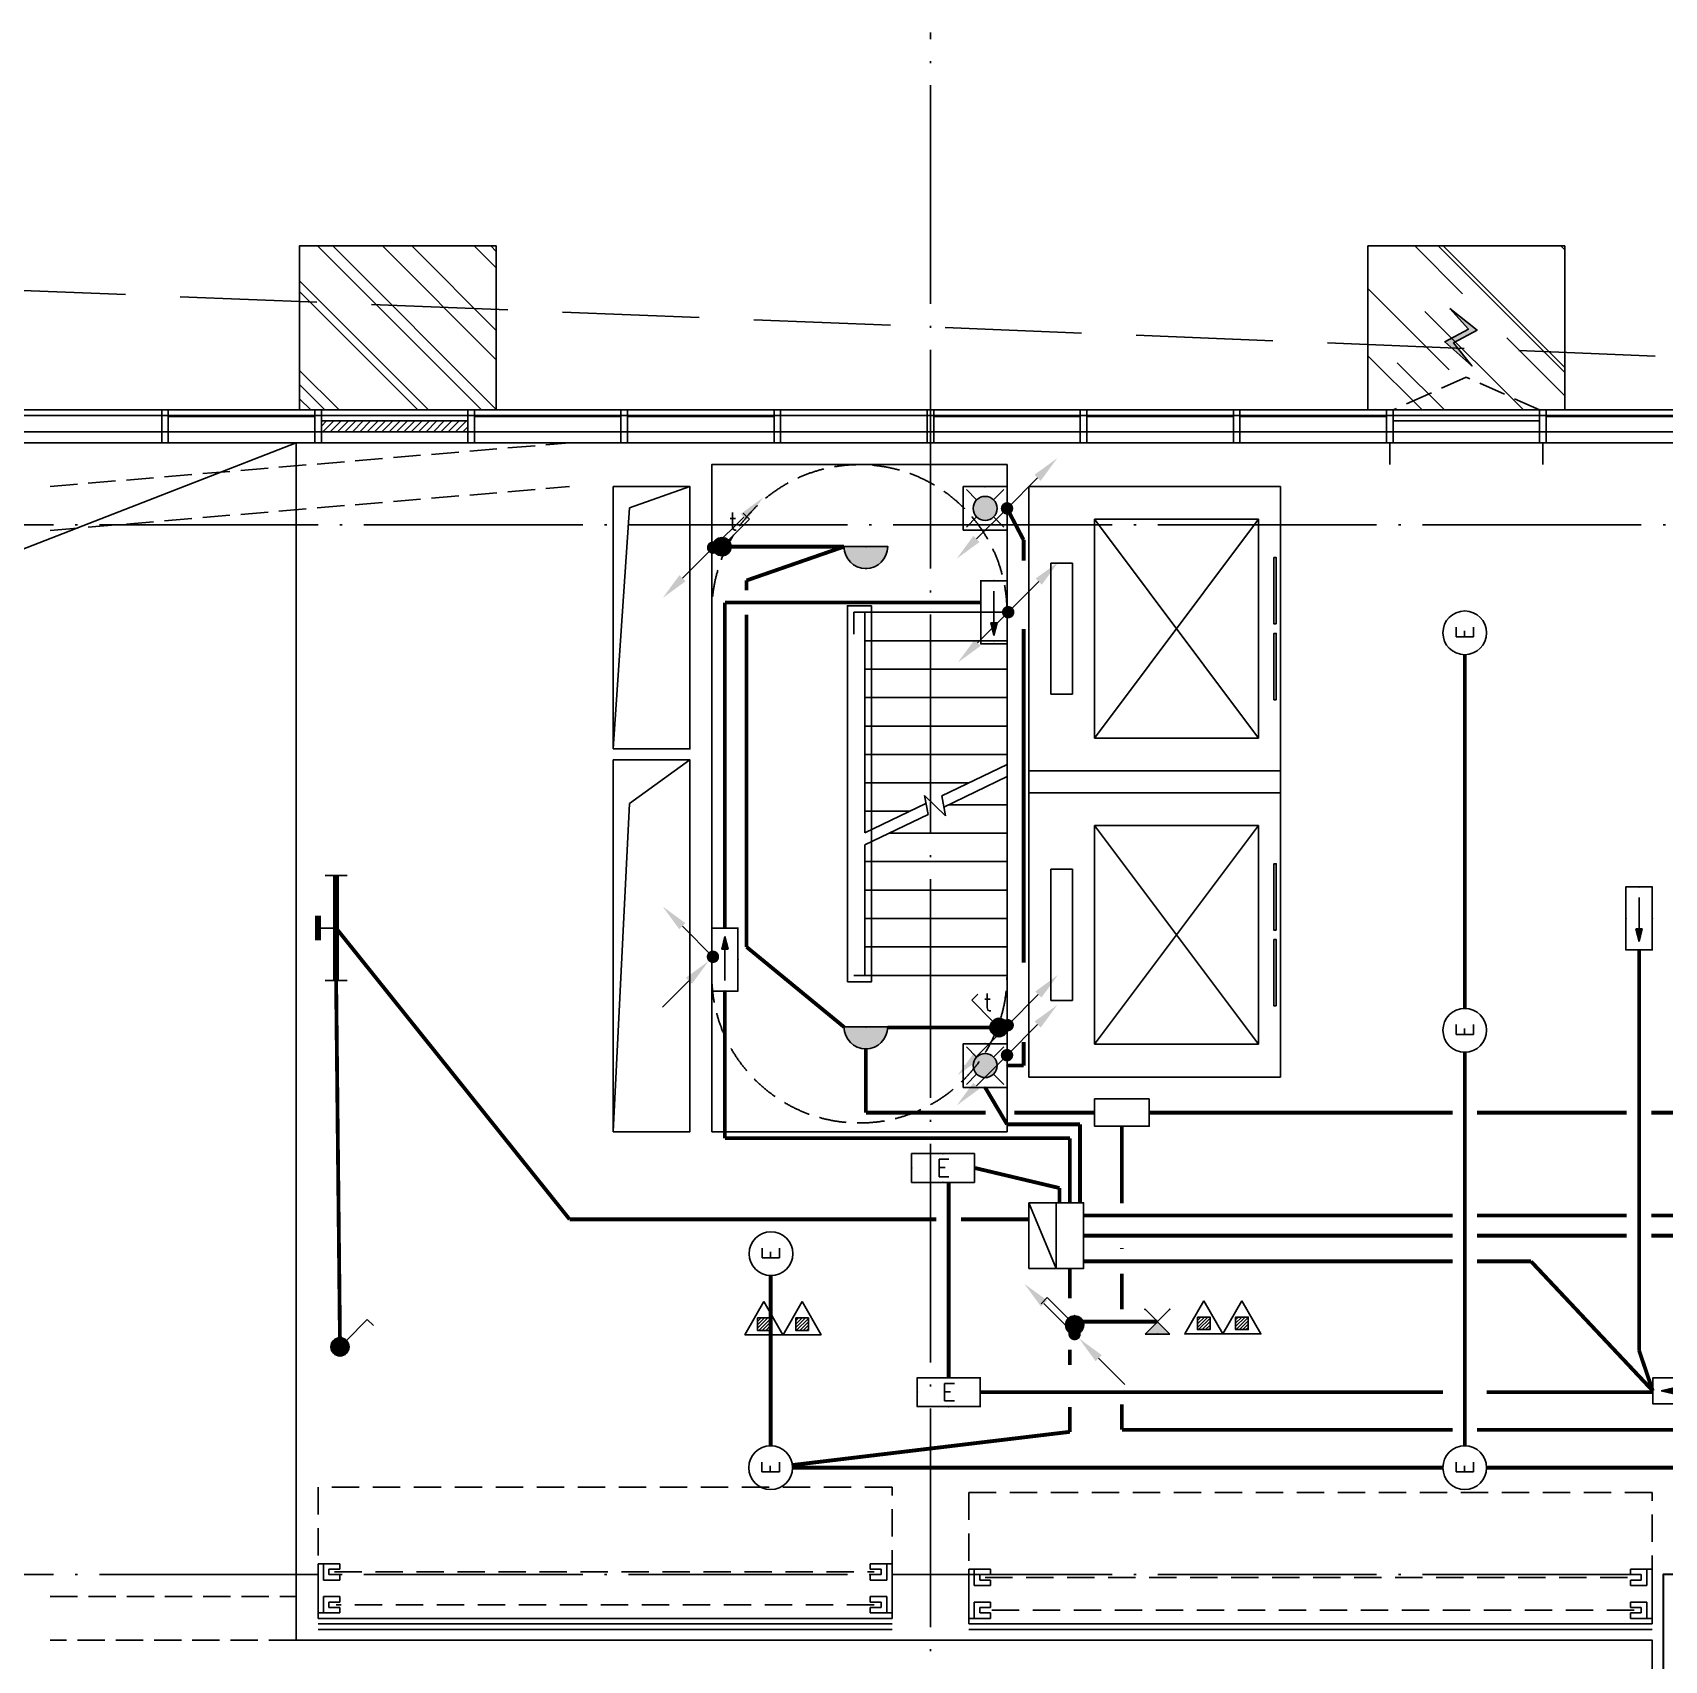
# Model space of a CAD drawing. Extents: x -2209072 to 495824, y -92434 to 572724.
# Drawn here: x 246002 to 260923, y 135116 to 150000 of the extents above; entities that cross this region are included whole.
import ezdxf
from ezdxf.enums import TextEntityAlignment as Align
from ezdxf.xclip import XClip

# ---------------------------------------------------------------- set-up
doc = ezdxf.new("R2010")
doc.units = 0
doc.header["$LTSCALE"] = 1000
doc.header["$MEASUREMENT"] = 0
for name, pattern in [('6#7#幕墙$0$DASH', [0.35, 0.25, -0.1]), ('DASH', [0.35, 0.25, -0.1]), ('X-104 6#7#平面$0$104-1112 结构$0$$AUDIT_BAD_LTYPE1', [0]), ('X-104 6#7#平面$0$109-34 轴网$0$L1$0$$AUDIT_BAD_LTYPE1', [0]), ('X-104 6#7#平面$0$CACHE', [0.375, 0.25, -0.125]), ('X-104 6#7#平面$0$DASH', [0.35, 0.25, -0.1]), ('X-104 6#7#平面$0$DOTE', [2.42, 2, -0.2, 0.02, -0.2]), ('梯段6、7$0$DASH', [0.35, 0.25, -0.1])]:
    doc.linetypes.add(name, pattern=pattern)
doc.layers.get('0').update_dxf_attribs({"linetype": 'CONTINUOUS'})
doc.layers.get('Defpoints').update_dxf_attribs({"linetype": 'CONTINUOUS'})
for name, color, linetype in [('6#7#幕墙$0$04-电动窗', 1, 'CONTINUOUS'), ('6#7#幕墙$0$A-C_玻璃幕墙', 140, 'CONTINUOUS'), ('6#7#幕墙$0$A-C_窗', 140, 'CONTINUOUS'), ('6#7#幕墙$0$A-O_屋面', 201, 'CONTINUOUS'), ('6#7#幕墙$0$A-TECH_结构', 21, 'CONTINUOUS'), ('6#7#幕墙$0$A-金属背板', 30, 'CONTINUOUS'), ('EQUIP-照明', 3, 'CONTINUOUS'), ('EQUIP-箱柜', 3, 'CONTINUOUS'), ('LWIRE', 4, 'CONTINUOUS'), ('TEL_TEXT', 3, 'CONTINUOUS'), ('WIRE-应急', 2, 'DASH'), ('WIRE-照明', 1, 'CONTINUOUS'), ('X-104 6#7#平面$0$A-C_玻璃幕墙', 140, 'CONTINUOUS'), ('X-104 6#7#平面$0$A-E_栏杆', 232, 'CONTINUOUS'), ('X-104 6#7#平面$0$A-E_楼梯', 171, 'CONTINUOUS'), ('X-104 6#7#平面$0$A-E_电梯', 171, 'CONTINUOUS'), ('X-104 6#7#平面$0$A-FC', 242, 'X-104 6#7#平面$0$CACHE'), ('X-104 6#7#平面$0$A-SUR_看线', 231, 'CONTINUOUS'), ('X-104 6#7#平面$0$A-TECH_结构', 21, 'CONTINUOUS'), ('X-104 6#7#平面$0$A_AXIS-轴线', 36, 'X-104 6#7#平面$0$DOTE'), ('X-104 6#7#平面$0$A_STR-砌块墙', 121, 'CONTINUOUS'), ('X-104 6#7#平面$0$EH_玻璃', 156, 'CONTINUOUS'), ('X-104 6#7#平面$0$EQUIP_消防-01', 7, 'CONTINUOUS'), ('梯段6、7$0$A-E_楼梯', 171, 'CONTINUOUS')]:
    doc.layers.add(name, color=color, linetype=linetype)
doc.layers.add('X-104 6#7#平面$0$000套内', color=226, linetype='CONTINUOUS', lineweight=30, plot=False)
doc.styles.add('_TEL_DIM', font='SIMPLEX', dxfattribs={"width": 0.8, "height": 3.5, "bigfont": 'HZTXT'})
doc.styles.get("Standard").update_dxf_attribs({"font": 'gbenor.shx', "bigfont": 'gbcbig.shx'})

# ---------------------------------------------------------------- blocks, each defined once
blk = doc.blocks.new('*U1361')
at = {"layer": 'X-104 6#7#平面$0$A-E_栏杆'}
for points in [[(-5250, 50), (0, 50)], [(-5250, 0), (0, 0)]]:
    blk.add_lwpolyline(points, dxfattribs=at)
at = {"layer": 'X-104 6#7#平面$0$A-FC'}
for p, q in [((-150, 475), (-5085, 475)), ((-5085, 174), (-165, 174))]:
    blk.add_line(p, q, dxfattribs=at)
blk.add_lwpolyline([(0, 50), (-5250, 50), (-5250, 1250), (0, 1250)], close=True, dxfattribs=at)
at = {"layer": 'X-104 6#7#平面$0$A-FC', "ltscale": 1000}
for points in [[(-5200, 100), (-5200, 250), (-5050, 250), (-5050, 200), (-5150, 200), (-5150, 150), (-5050, 150), (-5050, 100), (-5250, 100), (-5250, 550), (-5050, 550), (-5050, 500), (-5150, 500), (-5150, 450), (-5050, 450), (-5050, 400), (-5200, 400), (-5200, 550)], [(-50, 100), (-50, 250), (-200, 250), (-200, 200), (-100, 200), (-100, 150), (-200, 150), (-200, 100), (0, 100), (0, 550), (-200, 550), (-200, 500), (-100, 500), (-100, 450), (-200, 450), (-200, 400), (-50, 400), (-50, 550)]]:
    blk.add_lwpolyline(points, dxfattribs=at)
blk = doc.blocks.new('梯段6、7')
at = {"color": 8, "linetype": '梯段6、7$0$DASH'}
for centre, radius, start, end in [((49800, 3400), 1350, 0, 180), ((49800, -6700), 1350, 0, 180), ((49800, -9820), 1350, 180, 0), ((49800, -16500), 1350, 0, 180), ((49800, -19820), 1350, 180, 0), ((20965, -27260), 1650, 0, 180), ((49800, -27020), 1350, 0, 180), ((20965, -29600), 1650, 180, 0), ((49800, -29880), 1350, 180, 0), ((49800, -57378), 1350, 0, 180), ((20965, -58198), 1650, 0, 180), ((49800, -59458), 1350, 180, 0), ((20965, -60358), 1650, 180, 0), ((49800, -67528), 1350, 0, 180), ((20965, -68018), 1650, 0, 180), ((49800, -70128), 1350, 180, 0), ((20965, -70358), 1650, 180, 0), ((49800, -79978), 1350, 180, 0)]:
    blk.add_arc(centre, radius, start, end, dxfattribs=at)
at = {"layer": 'Defpoints'}
for points in [[(44800, 6850), (54800, 6850), (54800, -3150), (44800, -3150)], [(51150, 4950), (48450, 4950), (48450, -1150), (51150, -1150)], [(44800, -3150), (54800, -3150), (54800, -13150), (44800, -13150)], [(51150, -5150), (48450, -5150), (48450, -11250), (51150, -11250)], [(44800, -13150), (54800, -13150), (54800, -23150), (44800, -23150)], [(51150, -15150), (48450, -15150), (48450, -21250), (51150, -21250)], [(15665, -23150), (25665, -23150), (25665, -33150), (15665, -33150)], [(44800, -23150), (54800, -23150), (54800, -33150), (44800, -33150)], [(19315, -24850), (22615, -24850), (22615, -31250), (19315, -31250)], [(48450, -25150), (51150, -25150), (51150, -31250), (48450, -31250)], [(15665, -53908), (25665, -53908), (25665, -63908), (15665, -63908)], [(44800, -53908), (54800, -53908), (54800, -63908), (44800, -63908)], [(19315, -55608), (22615, -55608), (22615, -62008), (19315, -62008)], [(51150, -55908), (48450, -55908), (48450, -62008), (51150, -62008)], [(15665, -63908), (25665, -63908), (25665, -73908), (15665, -73908)], [(44800, -63908), (54800, -63908), (54800, -73908), (44800, -73908)], [(19315, -65608), (22615, -65608), (22615, -72008), (19315, -72008)], [(51150, -65908), (48450, -65908), (48450, -72008), (51150, -72008)], [(15665, -73908), (25665, -73908), (25665, -83908), (15665, -83908)], [(44800, -73908), (54800, -73908), (54800, -83908), (44800, -83908)], [(19315, -75608), (22615, -75608), (22615, -82008), (19315, -82008)], [(51150, -75908), (48450, -75908), (48450, -82008), (51150, -82008)]]:
    blk.add_lwpolyline(points, close=True, dxfattribs=at)
for points in [[(47328, -61608), (52128, -61608)], [(47328, -71608), (52128, -71608)], [(47328, -81608), (52128, -81608)]]:
    blk.add_lwpolyline(points, dxfattribs=at)
at = {"layer": '梯段6、7$0$A-E_楼梯'}
for p, q in [((49850, -16500), (49750, -16500)), ((49750, -16700), (49750, -16500)), ((49850, -18517), (49850, -16500)), ((49850, -16500), (51150, -16500)), ((49910, -16700), (49910, -16500)), ((49910, -16500), (51150, -16500)), ((51150, -17893), (51150, -16700)), ((49850, -16760), (51150, -16760)), ((49850, -17020), (51150, -17020)), ((49850, -17280), (51150, -17280)), ((49850, -17540), (51150, -17540)), ((49850, -17800), (51150, -17800)), ((50553, -18179), (51150, -17893)), ((50573, -18281), (51150, -18003)), ((51150, -19820), (51150, -18003)), ((49850, -18060), (50801, -18060)), ((50429, -18350), (50396, -18174)), ((50396, -18174), (50588, -18362)), ((50588, -18362), (50553, -18179)), ((49850, -18517), (50409, -18248)), ((49850, -18320), (50259, -18320)), ((49850, -18627), (50429, -18350)), ((50616, -18260), (51150, -18260)), ((49850, -19820), (49850, -18627)), ((50074, -18520), (51150, -18520)), ((49850, -18780), (51150, -18780)), ((49850, -19040), (51150, -19040)), ((49850, -19300), (51150, -19300)), ((49850, -19560), (51150, -19560)), ((49750, -19820), (49853, -19820)), ((49850, -19820), (51150, -19820)), ((49750, -27020), (49850, -27020)), ((65868, -53275), (106225, -53275)), ((66772, -53643), (68592, -54825)), ((66707, -53743), (68846, -55133)), ((66839, -56653), (68977, -55263)), ((65910, -56514), (63784, -56514)), ((66542, -56514), (65910, -56514)), ((66572, -56634), (63784, -56634)), ((66542, -56677), (68846, -58173)), ((66772, -56683), (68592, -57865)), ((66802, -59525), (64634, -59525)), ((66792, -59525), (106225, -59525)), ((49690, -78442), (49690, -77318)), ((49690, -77318), (49910, -77318)), ((49750, -78418), (49750, -77378)), ((49750, -77378), (49850, -77378)), ((49850, -77378), (49850, -80038)), ((49910, -77318), (49910, -80038)), ((48450, -80108), (48450, -80048)), ((49910, -80038), (49850, -80038))]:
    blk.add_line(p, q, dxfattribs=at)
for points in [[(49690, -19880), (49910, -19880), (49910, -16440), (49690, -16440), (49690, -19880)], [(49690, -29360), (49690, -26960), (49910, -26960), (49910, -29880)], [(51150, -29880), (51150, -29620)], [(66542, -53444), (66542, -53275), (66154, -53275)], [(66542, -53305), (66542, -53705), (66342, -53705), (66342, -53305)], [(68882, -54964), (68882, -54795), (68622, -54795), (68622, -54626), (68362, -54626), (68362, -54457), (68102, -54457), (68102, -54288), (67842, -54288), (67842, -54119), (67582, -54119), (67582, -53950), (67322, -53950), (67322, -53781), (67062, -53781), (67062, -53613), (66802, -53613), (66802, -53444), (66542, -53444)], [(68852, -54964), (68852, -54825), (68592, -54825), (68592, -54656), (68332, -54656), (68332, -54487), (68072, -54487), (68072, -54318), (67812, -54318), (67812, -54149), (67552, -54149), (67552, -53980), (67292, -53980), (67292, -53811), (67032, -53811), (67032, -53643), (66772, -53643), (66772, -53474), (66542, -53474)], [(66802, -56484), (66802, -56315), (67062, -56315), (67062, -56146), (67322, -56146), (67322, -55977), (67582, -55977), (67582, -55808), (67842, -55808), (67842, -55640), (68102, -55640), (68102, -55471), (68362, -55471), (68362, -55302), (68622, -55302), (68622, -55133), (68882, -55133), (68882, -54964), (69142, -54964)], [(66832, -56484), (66832, -56345), (67092, -56345), (67092, -56176), (67352, -56176), (67352, -56007), (67612, -56007), (67612, -55838), (67872, -55838), (67872, -55670), (68132, -55670), (68132, -55501), (68392, -55501), (68392, -55332), (68652, -55332), (68652, -55163), (68912, -55163), (68912, -54994), (69142, -54994)], [(69112, -54994), (69112, -55394), (68912, -55394), (68912, -54994)], [(68882, -58004), (68882, -57835), (68622, -57835), (68622, -57667), (68362, -57667), (68362, -57498), (68102, -57498), (68102, -57329), (67842, -57329), (67842, -57160), (67582, -57160), (67582, -56991), (67322, -56991), (67322, -56822), (67062, -56822), (67062, -56653), (66802, -56653), (66802, -56484), (66542, -56484)], [(68852, -58004), (68852, -57865), (68592, -57865), (68592, -57697), (68332, -57697), (68332, -57528), (68072, -57528), (68072, -57359), (67812, -57359), (67812, -57190), (67552, -57190), (67552, -57021), (67292, -57021), (67292, -56852), (67032, -56852), (67032, -56683), (66772, -56683), (66772, -56514), (66542, -56514)], [(66772, -56514), (66772, -56914), (66572, -56914), (66572, -56514)], [(66802, -59525), (66802, -59356), (67062, -59356), (67062, -59187), (67322, -59187), (67322, -59018), (67582, -59018), (67582, -58849), (67842, -58849), (67842, -58680), (68102, -58680), (68102, -58511), (68362, -58511), (68362, -58342), (68622, -58342), (68622, -58173), (68882, -58173), (68882, -58004), (69142, -58004)]]:
    blk.add_lwpolyline(points, dxfattribs=at)
for p in [(66792, -53444), (66792, -53613), (66792, -53781), (66792, -53950), (66792, -54119), (66792, -54288), (66792, -54457), (66792, -54626), (66792, -54795), (66792, -54964), (66792, -55133), (66792, -55302), (66792, -55471), (66792, -55640), (66792, -55808), (66792, -55977), (66792, -56146), (66792, -56315), (66792, -56484), (66792, -56653), (66792, -56822), (66792, -56991), (66792, -57160), (66792, -57329), (66792, -57498), (66792, -57667), (66792, -57835), (66792, -58004), (66792, -58173), (66792, -58342), (66792, -58511), (66792, -58680), (66792, -58849), (66792, -59018), (66792, -59187), (66792, -59356)]:
    blk.add_point(p, dxfattribs=at)
blk = doc.blocks.new('*U1367')
at = {"layer": 'X-104 6#7#平面$0$A-E_栏杆'}
for points in [[(-6250, 50), (0, 50)], [(-6250, 0), (0, 0)]]:
    blk.add_lwpolyline(points, dxfattribs=at)
at = {"layer": 'X-104 6#7#平面$0$A-FC'}
for p, q in [((-150, 475), (-6085, 475)), ((-6085, 174), (-165, 174))]:
    blk.add_line(p, q, dxfattribs=at)
blk.add_lwpolyline([(0, 50), (-6250, 50), (-6250, 1250), (0, 1250)], close=True, dxfattribs=at)
at = {"layer": 'X-104 6#7#平面$0$A-FC', "ltscale": 1000}
for points in [[(-6200, 100), (-6200, 250), (-6050, 250), (-6050, 200), (-6150, 200), (-6150, 150), (-6050, 150), (-6050, 100), (-6250, 100), (-6250, 550), (-6050, 550), (-6050, 500), (-6150, 500), (-6150, 450), (-6050, 450), (-6050, 400), (-6200, 400), (-6200, 550)], [(-50, 100), (-50, 250), (-200, 250), (-200, 200), (-100, 200), (-100, 150), (-200, 150), (-200, 100), (0, 100), (0, 550), (-200, 550), (-200, 500), (-100, 500), (-100, 450), (-200, 450), (-200, 400), (-50, 400), (-50, 550)]]:
    blk.add_lwpolyline(points, dxfattribs=at)
blk = doc.blocks.new('X-104 6#7#平面$0$gdfhgh')
at = {"layer": 'X-104 6#7#平面$0$A-TECH_结构'}
for points in [[(-36500, 17150), (-35800, 17150), (-35800, 19550), (-36500, 19550)], [(-14650, 19550), (-13950, 19550), (-13950, 17000), (-14650, 17000)], [(-20900, 15650), (-20300, 15650), (-20300, 17450), (-20900, 17450)], [(-36500, 13650), (-35800, 13650), (-35800, 17050), (-36500, 17050)], [(-14650, 16900), (-13950, 16900), (-13950, 14900), (-14650, 14900)], [(-14650, 14800), (-13950, 14800), (-13950, 13950), (-14650, 13950)], [(-22100, 11800), (-21300, 11800), (-21300, 13650), (-22100, 13650)]]:
    blk.add_lwpolyline(points, close=True, dxfattribs=at)
for points in [[(-35800, 19550), (-36352, 19354), (-36500, 17150)], [(-13950, 17000), (-14130, 19254), (-14650, 19550)], [(-20300, 17450), (-20839, 17304), (-20900, 15650)], [(-35800, 17050), (-36352, 16651), (-36500, 13650)], [(-13950, 14900), (-14130, 16604), (-14650, 16900)], [(-14650, 14800), (-14092, 14683), (-13950, 13950)], [(-21300, 13650), (-21939, 13454), (-22100, 11800)]]:
    blk.add_lwpolyline(points, dxfattribs=at)
blk = doc.blocks.new('A-电梯2623')
for p, q in [((-575, 1900), (-575, 2100)), ((-575, 2100), (625, 2100)), ((625, 2100), (625, 1900)), ((625, 1900), (-575, 1900)), ((-975, 200), (-975, 1700)), ((-975, 1700), (1025, 1700)), ((1025, 1700), (-975, 200)), ((1025, 200), (-975, 1700)), ((1025, 1700), (1025, 200)), ((1025, 200), (-975, 200))]:
    blk.add_line(p, q)
for points in [[(-1275, 0), (1325, 0), (1325, 2300), (-1275, 2300)], [(-625, 38), (-625, 59), (-18, 59), (-18, 38)], [(68, 38), (68, 59), (675, 59), (675, 38)]]:
    blk.add_lwpolyline(points, close=True)
blk = doc.blocks.new('X-104 6#7#平面$0$dsgdfg')
at = {"layer": 'X-104 6#7#平面$0$A_AXIS-轴线'}
for points in [[(76200, -4500), (76200, 60900)], [(-4000, 56400), (114300, 56400)], [(-4000, 46800), (114300, 46800)]]:
    blk.add_lwpolyline(points, dxfattribs=at)
blk = doc.blocks.new('X-104 6#7#平面$0$esafrg')
at = {"layer": 'X-104 6#7#平面$0$A-TECH_结构'}
blk.add_lwpolyline([(59400, 58500), (111200, 58500), (111200, 37200), (59400, 37200)], close=True, dxfattribs=at)
for points in [[(59400, 37200), (62040, 54976), (71100, 58500)], [(71100, 58500), (71100, 47550), (71100, 47550), (71100, 47550), (83500, 47550), (83500, 43900), (75000, 43900), (75000, 38850), (74000, 38850), (74000, 37200)]]:
    blk.add_lwpolyline(points, dxfattribs=at)
blk = doc.blocks.new('X-104 6#7#平面$0$A$C4EF3200C')
at = {"layer": 'X-104 6#7#平面$0$EH_玻璃'}
h = blk.add_hatch(dxfattribs=at)
h.set_pattern_fill('AR-RROOF', color=256, scale=600, angle=135)
h.set_pattern_definition([(135, (238369.9, -6000.3), (-1724.2092, 646.5784), [11430, -1524, 3810, -762]), (135, (237383.9, -5553.1), (-177.809, -1255.44), [2286, -251.46, 4572, -571.5]), (135, (237642.53, -6188.87), (-3162.8462, 2440.8336), [6096, -1066.8, 3048, -762])])
h.paths.add_polyline_path([(-1630, -500), (-1630, 1000), (170, 1000), (170, -500)])
at = {"layer": 'X-104 6#7#平面$0$A-C_玻璃幕墙'}
blk.add_lwpolyline([(-1630, -500), (-1630, 1000), (170, 1000), (170, -500)], close=True, dxfattribs=at)
blk = doc.blocks.new('6#7#幕墙$0$$TCHSYS$WIN2D')
for p, q in [((-0.5, 0.5), (0.5, 0.5)), ((-0.5, 0.5), (-0.5, -0.5)), ((0.5, 0.5), (0.5, -0.5)), ((0.5, 0.167), (-0.5, 0.167)), ((0.5, -0.167), (-0.5, -0.167)), ((-0.5, -0.5), (0.5, -0.5))]:
    blk.add_line(p, q)
blk = doc.blocks.new('6#7#幕墙$0$开启扇')
at = {"layer": '6#7#幕墙$0$04-电动窗'}
h = blk.add_hatch(color=1, dxfattribs=at)
h.dxf.hatch_style = 1
h.paths.add_polyline_path([(822, 978), (651, 790), (867, 672), (619, 453), (788, 663), (571, 780)])
at = {"layer": '6#7#幕墙$0$04-电动窗', "color": 1}
blk.add_lwpolyline([(822, 978), (651, 790), (867, 672), (619, 453), (788, 663), (571, 780), (822, 978)], close=True, dxfattribs=at)
at = {"layer": '6#7#幕墙$0$A-C_窗', "linetype": '6#7#幕墙$0$DASH'}
blk.add_lwpolyline([(0, 50), (670, 350), (1340, 50)], dxfattribs=at)
at = {"layer": '6#7#幕墙$0$A-C_窗', "xscale": -1340, "yscale": 300, "zscale": 1340, "rotation": 180}
blk.add_blockref('6#7#幕墙$0$$TCHSYS$WIN2D', (670, -100), dxfattribs=at)
blk = doc.blocks.new('6#7#幕墙$0$gdfgfdgdfgdfg')
at = {"layer": '6#7#幕墙$0$A-C_玻璃幕墙'}
for points in [[(69170, 146550), (69230, 146550), (69230, 146250), (69170, 146250)], [(70570, 146550), (70630, 146550), (70630, 146250), (70570, 146250)], [(71970, 146550), (72030, 146550), (72030, 146250), (71970, 146250)], [(73370, 146550), (73430, 146550), (73430, 146250), (73370, 146250)], [(74770, 146550), (74830, 146550), (74830, 146250), (74770, 146250)], [(76170, 146550), (76230, 146550), (76230, 146250), (76170, 146250)], [(77570, 146550), (77630, 146550), (77630, 146250), (77570, 146250)], [(78970, 146550), (79030, 146550), (79030, 146250), (78970, 146250)], [(80370, 146550), (80430, 146550), (80430, 146250), (80370, 146250)], [(81770, 146550), (81830, 146550), (81830, 146250), (81770, 146250)]]:
    blk.add_lwpolyline(points, close=True, dxfattribs=at)
blk = doc.blocks.new('6#7#幕墙$0$DJKLASDJLKSAJD1')
h = blk.add_hatch()
h.set_pattern_fill('ANSI31', color=0, scale=30)
h.set_pattern_definition([(45, (469.995, -1e-08), (-33.6759605, 33.6759605), [])])
h.paths.add_polyline_path([(248642, 146450), (248642, 146350), (249982, 146350), (249982, 146450)])
at = {"color": 0, "extrusion": (0, 0, -1)}
for p, q in [((248642, 146550), (248642, 146250)), ((249982, 146550), (248642, 146550)), ((249982, 146250), (249982, 146550)), ((248642, 146450), (249982, 146450)), ((248642, 146350), (249982, 146350)), ((249982, 146250), (248642, 146250))]:
    blk.add_line(p, q, dxfattribs=at)
blk = doc.blocks.new('6#7#幕墙')
at = {"layer": '6#7#幕墙$0$A-C_玻璃幕墙'}
for points in [[(236412, 146550), (288812, 146550), (288812, 124650), (236412, 124650)], [(236462, 146500), (288762, 146500), (288762, 124700), (236462, 124700)], [(236612, 146350), (288612, 146350), (288612, 124850), (236612, 124850)]]:
    blk.add_lwpolyline(points, close=True, dxfattribs=at)
at = {"layer": '6#7#幕墙$0$A-O_屋面', "linetype": '6#7#幕墙$0$DASH', "ltscale": 5}
blk.add_lwpolyline([(273080, 146550), (233812, 148130), (233812, 123350), (274112, 123350), (274112, 124650)], dxfattribs=at)
at = {"layer": '6#7#幕墙$0$A-TECH_结构'}
blk.add_lwpolyline([(236712, 146250), (288512, 146250), (288512, 124950), (236712, 124950)], close=True, dxfattribs=at)
at = {"layer": '6#7#幕墙$0$A-金属背板'}
for points in [[(248582, 146500), (248582, 146490), (247242, 146490), (247242, 146500)], [(251382, 146500), (251382, 146490), (250042, 146490), (250042, 146500)], [(252782, 146500), (252782, 146490), (251442, 146490), (251442, 146500)], [(255582, 146500), (255582, 146490), (254242, 146490), (254242, 146500)], [(256982, 146500), (256982, 146490), (255642, 146490), (255642, 146500)], [(258382, 146500), (258382, 146490), (257042, 146490), (257042, 146500)], [(261182, 146500), (261182, 146490), (259842, 146490), (259842, 146500)]]:
    blk.add_lwpolyline(points, close=True, dxfattribs=at)
at = {"layer": '6#7#幕墙$0$A-C_玻璃幕墙', "xscale": -1, "rotation": 359.9999999999999}
blk.add_blockref('6#7#幕墙$0$开启扇', (259782, 146500), dxfattribs=at)
at = {"layer": '6#7#幕墙$0$A-C_窗'}
for name, p in [('6#7#幕墙$0$gdfgfdgdfgdfg', (178012, 0)), ('6#7#幕墙$0$DJKLASDJLKSAJD1', (0, 0))]:
    blk.add_blockref(name, p, dxfattribs=at)
blk = doc.blocks.new('X-104 6#7#平面$0$$TWTSYS$00000546')
h = blk.add_hatch()
h.set_pattern_fill('ANSI31', color=256, scale=200, style=0)
h.set_pattern_definition([(45, (-38543.802, -6670.83), (-17.67767, 17.67767), [])])
h.paths.add_polyline_path([(-65, 174), (65, 174), (65, 44), (-65, 44)])
for points in [[(0, 344), (-198, 0), (198, 0)], [(-65, 174), (65, 174), (65, 44), (-65, 44)]]:
    blk.add_lwpolyline(points, close=True)
blk = doc.blocks.new('X-104 6#7#平面$0$灭火器2')
at = {"layer": 'X-104 6#7#平面$0$EQUIP_消防-01', "xscale": 0.88, "yscale": 0.88, "zscale": 0.88, "rotation": 90}
for p in [(-4049632, -27064), (-4049632, -27413)]:
    blk.add_blockref('X-104 6#7#平面$0$$TWTSYS$00000546', p, dxfattribs=at)
blk = doc.blocks.new('X-104 6#7#平面$0$A$C61334207')
at = {"layer": 'X-104 6#7#平面$0$EQUIP_消防-01', "rotation": 270}
for p in [(280102, -3911538), (284124, -3911530)]:
    blk.add_blockref('X-104 6#7#平面$0$灭火器2', p, dxfattribs=at)
blk = doc.blocks.new('X-104 6#7#平面')
at = {"layer": 'X-104 6#7#平面$0$000套内'}
blk.add_lwpolyline([(260912, 135350), (260912, 131550), (252412, 131550), (252412, 126500), (251412, 126500), (251412, 124800), (288662, 124800), (288662, 146400), (274212, 146400), (274212, 135900), (264762, 135900), (264762, 135400), (262962, 135400), (262962, 135900), (261712, 135900), (260912, 135900), (260912, 135350)], dxfattribs=at)
at = {"layer": 'X-104 6#7#平面$0$A-E_栏杆'}
for points in [[(248612, 135400), (253862, 135400)], [(254612, 135400), (260812, 135400)], [(248712, 135300), (260812, 135300)]]:
    blk.add_lwpolyline(points, dxfattribs=at)
at = {"layer": 'X-104 6#7#平面$0$A-SUR_看线'}
for p, q in [((254212, 146250), (252812, 146250)), ((254212, 146050), (252812, 146050))]:
    blk.add_line(p, q, dxfattribs=at)
at = {"layer": 'X-104 6#7#平面$0$A-TECH_结构', "linetype": 'X-104 6#7#平面$0$DASH'}
for p, q in [((246162, 145850), (250912, 146250)), ((246162, 145448), (250912, 145849)), ((246162, 135700), (248412, 135700)), ((248412, 135300), (246162, 135300))]:
    blk.add_line(p, q, dxfattribs=at)
blk.add_lwpolyline([(255112, 143250), (257412, 143250), (257412, 143050), (255112, 143050)], close=True, dxfattribs=at)
at = {"layer": 'X-104 6#7#平面$0$A_STR-砌块墙'}
for p, q in [((258412, 146250), (258412, 146050)), ((259812, 146250), (259812, 146050))]:
    blk.add_line(p, q, dxfattribs=at)
at = {"linetype": 'X-104 6#7#平面$0$104-1112 结构$0$$AUDIT_BAD_LTYPE1'}
blk.add_blockref('X-104 6#7#平面$0$A$C61334207', (0, 0), dxfattribs=at)
for name, p in [('6#7#幕墙', (0, 0)), ('X-104 6#7#平面$0$dsgdfg', (178012, 89100))]:
    blk.add_blockref(name, p)
ref = blk.add_blockref('梯段6、7', (203762, 161200))
XClip(ref).set_block_clipping_path([(48450.0031136706, -21249.9999999696), (51150.0031136755, -15149.9999999696)])
at = {"linetype": 'X-104 6#7#平面$0$109-34 轴网$0$L1$0$$AUDIT_BAD_LTYPE1', "xscale": -1}
for name, p in [('*U1361', (248612, 135450)), ('*U1367', (254562, 135400))]:
    blk.add_blockref(name, p, dxfattribs=at)
at = {"layer": 'X-104 6#7#平面$0$A-E_楼梯', "color": 0}
for p in [(250072, 147050), (259842, 147050)]:
    blk.add_blockref('X-104 6#7#平面$0$A$C4EF3200C', p, dxfattribs=at)
at = {"layer": 'X-104 6#7#平面$0$A-E_电梯', "rotation": 90}
for p in [(257412, 144525), (257412, 141725)]:
    blk.add_blockref('A-电梯2623', p, dxfattribs=at)
at = {"layer": 'X-104 6#7#平面$0$A-TECH_结构'}
blk.add_blockref('X-104 6#7#平面$0$gdfhgh', (287812, 126300), dxfattribs=at)
at = {"layer": 'X-104 6#7#平面$0$A_STR-砌块墙'}
blk.add_blockref('X-104 6#7#平面$0$esafrg', (177312, 87750), dxfattribs=at)
blk = doc.blocks.new('$equip$00001838')
blk.add_circle((0, 0), 0.5)
at = {"color": 7, "style": '_TEL_DIM'}
blk.add_attdef('$TEXT$', text='', height=0.4, dxfattribs=at).set_placement((0, 0), align=Align.MIDDLE_CENTER)
at = {"color": 7, "style": '_TEL_DIM', "flags": 1}
blk.add_attdef('A', text='', height=0.00002, dxfattribs=at).set_placement((0, 0), align=Align.MIDDLE_CENTER)
blk = doc.blocks.new('$equip$00001962')
for p, q in [((0.147, 0.356), (0.625, 0.833)), ((0.625, 0.833), (0.766, 0.692))]:
    blk.add_line(p, q)
blk.add_circle((0, 0.208), 0.208)
for p in [(0, 0.417), (-0.208, 0.208), (0, 0), (0.208, 0.208)]:
    blk.add_point(p)
for points in [[(-0.104, 0.389), (0.104, 0.389), (-0.18, 0.313), (0.18, 0.313)], [(0, 0.417), (0, 0.417), (-0.104, 0.389), (0.104, 0.389)], [(-0.18, 0.313), (0.18, 0.313), (-0.208, 0.208), (0.208, 0.208)], [(-0.18, 0.104), (0.18, 0.104), (-0.208, 0.208), (0.208, 0.208)], [(-0.104, 0.028), (0.104, 0.028), (-0.18, 0.104), (0.18, 0.104)], [(0, 0), (0, 0), (-0.104, 0.028), (0.104, 0.028)]]:
    blk.add_solid(points)
at = {"layer": 'TEL_TEXT', "style": '_TEL_DIM', "flags": 1}
blk.add_attdef('A', text='', height=0.00002, dxfattribs=at).set_placement((0, 0), align=Align.MIDDLE_CENTER)
blk = doc.blocks.new('$equip$00001154')
for p, q in [((0, 0.283), (0, -0.283)), ((0, 0.283), (0.566, -0.283)), ((0.566, 0.283), (0, -0.283))]:
    blk.add_line(p, q)
for p in [(0, 0.004), (0.283, 0), (0.566, 0.283), (0.566, -0.283)]:
    blk.add_point(p)
blk.add_solid([(0, -0.283), (0.283, 0), (0, 0.283)])
at = {"layer": 'TEL_TEXT', "style": '_TEL_DIM', "flags": 1}
blk.add_attdef('A', text='', height=0.00002, dxfattribs=at).set_placement((0, 0), align=Align.MIDDLE_CENTER)
blk = doc.blocks.new('$TelecSys$00000081')
for p, q in [((0.104, 0.104), (0.104, 0.104)), ((-0.104, -0.104), (-0.104, -0.104)), ((-1.15, -1.15), (-0.55, -0.55))]:
    blk.add_line(p, q)
at = {"const_width": 0.142}
blk.add_lwpolyline([(0.071, 0, 1), (-0.071, 0, 1)], format="xyb", close=True, dxfattribs=at)
blk.add_solid([(-0.62, -0.48), (-0.48, -0.62), (-0.1, -0.1)])
at = {"width": 0.8, "flags": 9}
blk.add_attdef('A', (0, 0), '', height=0.00002, rotation=180, dxfattribs=at)
blk = doc.blocks.new('$TelecSys$00000079')
for p, q in [((0.7, 0.7), (0, 0)), ((0.104, 0.104), (0.104, 0.104)), ((-0.104, -0.104), (-0.104, -0.104))]:
    blk.add_line(p, q)
at = {"const_width": 0.142}
blk.add_lwpolyline([(-0.071, 0, 1), (0.071, 0, 1)], format="xyb", close=True, dxfattribs=at)
blk.add_solid([(0.63, 0.77), (0.77, 0.63), (1.15, 1.15)])
at = {"width": 0.8, "flags": 9}
blk.add_attdef('A', (0, 0), '', height=0.00002, dxfattribs=at)
blk = doc.blocks.new('$equip_U$00000189(HT0843)')
at = {"color": 2}
for p, q in [((-0.72, 0.66), (-0.72, 0)), ((0.72, 0.66), (-0.72, 0.66)), ((0.72, 0), (0.72, 0.66)), ((-0.72, 0), (0.72, 0))]:
    blk.add_line(p, q, dxfattribs=at)
at = {"color": 2, "const_width": 0.0125}
for points in [[(0.72, 0.66), (0.72, 0.66), (-0.72, 0.66)], [(-0.72, 0.66), (-0.72, 0)], [(0.72, 0), (0.72, 0.66)], [(-0.72, 0), (0.72, 0)]]:
    blk.add_lwpolyline(points, dxfattribs=at)
at = {"color": 2}
blk.add_lwpolyline([(-0.72, 0.66), (-0.72, 0)], dxfattribs=at)
for p in [(0, 0.66), (-0.72, 0.33), (0, 0), (0.72, 0.33)]:
    blk.add_point(p)
at = {"color": 7, "style": '_TEL_DIM'}
blk.add_attdef('$TEXT$', text='', height=0.4, dxfattribs=at).set_placement((0, 0.33), align=Align.MIDDLE_CENTER)
at = {"color": 7, "style": '_TEL_DIM', "flags": 1}
blk.add_attdef('A', text='', height=0.000025, dxfattribs=at).set_placement((0, 0), align=Align.MIDDLE_CENTER)
blk = doc.blocks.new('$equip$00001168')
blk.add_line((-0.5, 0), (0.5, 0))
blk.add_arc((0, 0), 0.5, 180, 0)
for p in [(-0.5, 0), (0, 0), (0.5, 0), (0, -0.5)]:
    blk.add_point(p)
for points in [[(0.433, -0.25), (-0.433, -0.25), (0.5, 0), (-0.5, 0)], [(0.25, -0.433), (-0.25, -0.433), (0.433, -0.25), (-0.433, -0.25)], [(0, -0.5), (0, -0.5), (0.25, -0.433), (-0.25, -0.433)]]:
    blk.add_solid(points)
at = {"flags": 9}
blk.add_attdef('A', (0, 0), '', height=0.00002, dxfattribs=at)
blk = doc.blocks.new('$equip$00001822')
for p, q in [((0.147, 0.356), (0.625, 0.833)), ((0.625, 0.833), (0.766, 0.692))]:
    blk.add_line(p, q)
blk.add_circle((0, 0.208), 0.208)
for p in [(0, 0.417), (-0.208, 0.208), (-0.015, 0.001), (0.208, 0.208)]:
    blk.add_point(p)
for points in [[(-0.104, 0.389), (0.104, 0.389), (-0.18, 0.313), (0.18, 0.313)], [(0, 0.417), (0, 0.417), (-0.104, 0.389), (0.104, 0.389)], [(-0.18, 0.313), (0.18, 0.313), (-0.208, 0.208), (0.208, 0.208)], [(-0.18, 0.104), (0.18, 0.104), (-0.208, 0.208), (0.208, 0.208)], [(-0.104, 0.028), (0.104, 0.028), (-0.18, 0.104), (0.18, 0.104)], [(0, 0), (0, 0), (-0.104, 0.028), (0.104, 0.028)]]:
    blk.add_solid(points)
at = {"color": 7, "style": '_TEL_DIM'}
blk.add_attdef('$TEXT$', text='', height=0.4, dxfattribs=at).set_placement((0.581, 0.465), align=Align.MIDDLE_CENTER)
at = {"color": 7, "style": '_TEL_DIM', "flags": 1}
blk.add_attdef('A', text='', height=0.00002, dxfattribs=at).set_placement((0, 0), align=Align.MIDDLE_CENTER)
blk = doc.blocks.new('$TelecSys$00000080')
for p, q in [((-0.7, -0.7), (0, 0)), ((0.104, 0.104), (0.104, 0.104)), ((-0.104, -0.104), (-0.104, -0.104))]:
    blk.add_line(p, q)
at = {"const_width": 0.142}
blk.add_lwpolyline([(0.071, 0, 1), (-0.071, 0, 1)], format="xyb", close=True, dxfattribs=at)
blk.add_solid([(-0.63, -0.77), (-0.77, -0.63), (-1.15, -1.15)])
at = {"width": 0.8, "flags": 9}
blk.add_attdef('A', (0, 0), '', height=0.00002, rotation=180, dxfattribs=at)
blk = doc.blocks.new('$equip$00002604')
blk.add_hatch(color=256).paths.add_polyline_path([(0.275, 0.5, 1), (-0.274, 0.5, 1)])
for p, q in [((-0.429, 0.929), (-0.194, 0.694)), ((0.194, 0.694), (0.429, 0.929)), ((-0.429, 0.071), (-0.194, 0.306)), ((0.194, 0.306), (0.429, 0.071))]:
    blk.add_line(p, q)
at = {"const_width": 0.02}
blk.add_lwpolyline([(-0.5, 1), (-0.5, 0), (0.5, 0), (0.5, 1), (-0.5, 1), (-0.5, 0)], dxfattribs=at)
blk.add_lwpolyline([(-0.5, 1), (-0.5, 0), (0.5, 0), (0.5, 1)], close=True)
blk.add_circle((0, 0.5), 0.275)
for p in [(0, 1), (-0.5, 0.5), (0.5, 0.5), (0, 0)]:
    blk.add_point(p)
at = {"color": 7, "style": '_TEL_DIM', "flags": 1}
blk.add_attdef('A', text='', height=0.000025, dxfattribs=at).set_placement((0, 0), align=Align.MIDDLE_CENTER)
blk = doc.blocks.new('$equip_U$00000292(HT0843)')
for p in [(0, 1), (-0.5, 0.5), (0.5, 0.5)]:
    blk.add_point(p)
blk.add_blockref('$equip$00002604', (0, 0))
at = {"color": 7, "style": '_TEL_DIM', "flags": 1}
for tag in ['A', 'REMARK']:
    blk.add_attdef(tag, text='', height=0.000025, dxfattribs=at).set_placement((0, 0), align=Align.MIDDLE_CENTER)
blk = doc.blocks.new('$equip$00002541')
blk.add_hatch(color=256).paths.add_polyline_path([(-0.24, 0.372), (-0.528, 0.3), (-0.24, 0.228)])
for p, q in [((-0.72, 0.6), (-0.72, 0)), ((0.72, 0.6), (-0.72, 0.6)), ((0.72, 0), (0.72, 0.6)), ((-0.72, 0), (0.72, 0)), ((-0.24, 0.372), (-0.528, 0.3)), ((-0.528, 0.3), (-0.24, 0.228)), ((-0.24, 0.372), (-0.24, 0.228))]:
    blk.add_line(p, q)
at = {"color": 7}
blk.add_line((-0.48, 0.3), (0.48, 0.3), dxfattribs=at)
at = {"const_width": 0.03}
blk.add_lwpolyline([(-0.72, 0.6), (-0.72, 0), (0.72, 0), (0.72, 0.6), (-0.72, 0.6), (-0.72, 0)], dxfattribs=at)
for p in [(0, 0.6), (-0.72, 0.3), (0, 0), (0.72, 0.3)]:
    blk.add_point(p)
at = {"color": 7, "style": '_TEL_DIM', "flags": 1}
blk.add_attdef('A', text='', height=0.00002, dxfattribs=at).set_placement((0, 0), align=Align.MIDDLE_CENTER)
blk = doc.blocks.new('$equip$00002540')
blk.add_hatch(color=256).paths.add_polyline_path([(0.24, 0.372), (0.24, 0.228), (0.528, 0.3)])
for p, q in [((-0.72, 0.6), (-0.72, 0)), ((0.72, 0.6), (-0.72, 0.6)), ((0.72, 0), (0.72, 0.6)), ((-0.72, 0), (0.72, 0)), ((0.24, 0.372), (0.24, 0.228)), ((0.528, 0.3), (0.24, 0.372)), ((0.24, 0.228), (0.528, 0.3))]:
    blk.add_line(p, q)
at = {"color": 7}
blk.add_line((-0.48, 0.3), (0.48, 0.3), dxfattribs=at)
at = {"const_width": 0.02}
blk.add_lwpolyline([(-0.72, 0.6), (-0.72, 0), (0.72, 0), (0.72, 0.6), (-0.72, 0.6), (-0.72, 0)], dxfattribs=at)
for p in [(0, 0.6), (-0.72, 0.3), (0, 0), (0.72, 0.3)]:
    blk.add_point(p)
at = {"color": 7, "style": '_TEL_DIM', "flags": 1}
blk.add_attdef('A', text='', height=0.00002, dxfattribs=at).set_placement((0, 0), align=Align.MIDDLE_CENTER)
blk = doc.blocks.new('$equip$00002534')
for p, q in [((-0.72, 0.66), (-0.72, 0)), ((0.72, 0.66), (-0.72, 0.66)), ((0.72, 0), (0.72, 0.66)), ((-0.72, 0), (0.72, 0))]:
    blk.add_line(p, q)
at = {"const_width": 0.03}
blk.add_lwpolyline([(-0.72, 0.66), (-0.72, 0), (0.72, 0), (0.72, 0.66), (-0.72, 0.66), (-0.72, 0)], dxfattribs=at)
for p in [(0, 0.66), (-0.72, 0.33), (0, 0), (0.72, 0.33)]:
    blk.add_point(p)
at = {"color": 7, "style": '_TEL_DIM'}
blk.add_attdef('$TEXT$', text='', height=0.4, dxfattribs=at).set_placement((0, 0.33), align=Align.MIDDLE_CENTER)
at = {"color": 7, "style": '_TEL_DIM', "flags": 1}
blk.add_attdef('A', text='', height=0.00002, dxfattribs=at).set_placement((0, 0), align=Align.MIDDLE_CENTER)
blk = doc.blocks.new('$equip$00001164')
for p, q in [((-1.2, 0.662), (-1.2, 0.162)), ((-1.2, 0.412), (1.2, 0.412)), ((0, 0.412), (0, 0)), ((1.2, 0.662), (1.2, 0.162)), ((0, 0), (0, 0))]:
    blk.add_line(p, q)
at = {"const_width": 0.14}
for points in [[(-1.2, 0.412), (1.2, 0.412)], [(-0.282, 0), (0.282, 0)]]:
    blk.add_lwpolyline(points, dxfattribs=at)
for p in [(-1.2, 0.412), (0, 0.412), (1.2, 0.412), (0, 0)]:
    blk.add_point(p)
at = {"flags": 9}
blk.add_attdef('A', (0, 0), '', height=0.00002, dxfattribs=at)

msp = doc.modelspace()

# ---------------------------------------------------------------- linework, layer by layer
at = {"layer": 'EQUIP-箱柜'}
msp.add_line((255112, 139300), (255362, 138700), dxfattribs=at)
for points in [[(256212, 140250), (255712, 140250), (255712, 140000), (256212, 140000)], [(255112, 139300), (255112, 138700), (255362, 138700), (255362, 139300)], [(255362, 139300), (255362, 138700), (255612, 138700), (255612, 139300)]]:
    msp.add_lwpolyline(points, close=True, dxfattribs=at)
at = {"layer": 'WIRE-应急', "linetype": 'DASH', "const_width": 35}
for points in [[(255064, 145360), (254912, 145650)], [(255064, 145172), (255064, 145360)], [(252332, 141812), (252332, 144789)], [(254672, 144789), (252332, 144789)], [(255064, 141496), (255064, 144547)], [(259098, 141078), (259098, 144312)], [(248777, 141812), (250912, 139149)], [(260692, 141612), (260692, 137949)], [(248812, 138067), (248777, 141332)], [(252332, 141236), (252332, 139891)], [(255064, 140555), (255064, 140770)], [(254912, 140555), (255064, 140555)], [(259098, 140678), (259098, 137078)], [(254912, 140018), (254712, 140355)], [(255579, 140018), (254912, 140018)], [(255579, 139300), (255579, 140018)], [(255487, 139891), (252332, 139891)], [(255487, 139300), (255487, 139891)], [(255392, 139435), (254616, 139619)], [(254379, 137701), (254379, 139487)], [(255392, 139300), (255392, 139435)], [(254266, 139149), (250912, 139149)], [(255112, 139149), (254491, 139149)], [(255612, 139184), (258986, 139184)], [(259211, 139184), (260579, 139184)], [(260804, 139184), (262546, 139184)], [(255612, 139000), (258986, 139000)], [(259211, 139000), (260579, 139000)], [(260804, 139000), (262694, 139000)], [(255612, 138765), (258986, 138765)], [(259211, 138765), (259703, 138765)], [(259703, 138765), (260817, 137581)], [(252751, 137078), (252751, 138635)], [(255487, 138700), (255487, 138673)], [(255487, 138673), (255487, 138546)], [(255487, 138546), (255487, 138427)], [(256287, 138213), (255607, 138213)], [(255487, 137958), (255487, 137816)], [(260692, 137949), (260817, 137581)], [(254667, 137569), (258898, 137569)], [(259298, 137569), (260817, 137569)], [(255487, 137432), (255487, 137206)], [(255487, 137206), (252949, 136902)], [(258898, 136878), (252951, 136878)], [(264141, 136878), (259298, 136878)]]:
    msp.add_lwpolyline(points, dxfattribs=at)
at = {"layer": 'WIRE-照明', "linetype": 'Continuous', "const_width": 35}
for points in [[(253421, 145300), (252390, 145300)], [(252530, 144991), (253421, 145300)], [(252530, 144902), (252530, 144991)], [(252530, 141640), (252530, 144677)], [(253421, 140908), (252530, 141640)], [(253821, 140903), (254757, 140903)], [(253621, 140708), (253621, 140125)], [(254718, 140125), (253621, 140125)], [(255712, 140125), (254979, 140125)], [(256212, 140125), (258986, 140125)], [(259211, 140125), (260579, 140125)], [(260804, 140125), (265114, 140125)], [(255962, 140000), (255962, 139296)], [(255962, 138888), (255962, 138877)], [(255962, 138652), (255962, 138326)], [(255962, 137456), (255962, 137225)], [(255962, 137225), (258986, 137225)], [(259211, 137225), (264228, 137225)]]:
    msp.add_lwpolyline(points, dxfattribs=at)

# ---------------------------------------------------------------- block references
msp.add_blockref('X-104 6#7#平面', (0, 0))
at = {"layer": 'EQUIP-照明', "yscale": 400, "zscale": 400}
for name, p, xscale, rotation in [('$equip_U$00000292(HT0843)', (254912, 145650), 400, 90.00000000000001), ('$equip$00002541', (254912, 144700), 400, 90), ('$equip$00001164', (248612, 141812), 400, 270), ('$equip$00002541', (260812, 141900), 400, 90), ('$equip$00002541', (252212, 141524), 400, 270), ('$equip_U$00000292(HT0843)', (254912, 140555), 400, 90.00000000000001), ('$equip$00001154', (256287, 138100), -400, 270), ('$equip$00002540', (261105, 137701), 400, 180)]:
    msp.add_blockref(name, p, dxfattribs=dict(at, xscale=xscale, rotation=rotation))
at = {"layer": 'EQUIP-照明'}
ref = msp.add_blockref('$equip$00001822', (252223, 145300), dxfattribs=dict(at, xscale=-400, yscale=400, zscale=400, rotation=270))
ref.add_attrib('$TEXT$', 't', dxfattribs={"layer": '0', "color": 7, "height": 160, "style": '_TEL_DIM'}).set_placement((252409, 145532), align=Align.MIDDLE_CENTER)
at = {"layer": 'EQUIP-照明', "yscale": 400, "zscale": 400}
for name, p, xscale in [('$equip$00001168', (253621, 145300), 400), ('$equip$00001168', (253621, 140908), 400), ('$equip$00001962', (255530, 138100), -400), ('$equip$00001962', (248812, 137900), 400), ('$equip$00002540', (261105, 137461), 400)]:
    msp.add_blockref(name, p, dxfattribs=dict(at, xscale=xscale))
at = {"layer": 'EQUIP-照明'}
ref = msp.add_blockref('$equip$00001838', (259098, 144512), dxfattribs=dict(at, xscale=-400, yscale=400, zscale=400, rotation=270))
ref.add_attrib('$TEXT$', 'E', dxfattribs={"layer": '0', "color": 7, "height": 160, "rotation": 90, "style": '_TEL_DIM'}).set_placement((259098, 144512), align=Align.MIDDLE_CENTER)
ref = msp.add_blockref('$equip$00001822', (254923, 140903), dxfattribs=dict(at, xscale=400, yscale=400, zscale=400, rotation=90.00000000000001))
ref.add_attrib('$TEXT$', 't', dxfattribs={"layer": '0', "color": 7, "height": 160, "style": '_TEL_DIM'}).set_placement((254737, 141135), align=Align.MIDDLE_CENTER)
ref = msp.add_blockref('$equip$00001838', (259098, 140878), dxfattribs=dict(at, xscale=-400, yscale=400, zscale=400, rotation=270))
ref.add_attrib('$TEXT$', 'E', dxfattribs={"layer": '0', "color": 7, "height": 160, "rotation": 90, "style": '_TEL_DIM'}).set_placement((259098, 140878), align=Align.MIDDLE_CENTER)
at = {"layer": 'EQUIP-照明', "xscale": 400, "yscale": 400, "zscale": 400}
for name, p in [('$equip_U$00000189(HT0843)', (254328, 139487)), ('$equip$00002534', (254379, 137437))]:
    msp.add_blockref(name, p, dxfattribs=at).add_auto_attribs({'$TEXT$': 'E'})
at = {"layer": 'EQUIP-照明'}
ref = msp.add_blockref('$equip$00001838', (252753, 138835), dxfattribs=dict(at, xscale=-400, yscale=400, zscale=400, rotation=270))
ref.add_attrib('$TEXT$', 'E', dxfattribs={"layer": '0', "color": 7, "height": 160, "rotation": 90, "style": '_TEL_DIM'}).set_placement((252753, 138835), align=Align.MIDDLE_CENTER)
ref = msp.add_blockref('$equip$00001838', (252751, 136878), dxfattribs=dict(at, xscale=-400, yscale=400, zscale=400, rotation=270))
ref.add_attrib('$TEXT$', 'E', dxfattribs={"layer": '0', "color": 7, "height": 160, "rotation": 90, "style": '_TEL_DIM'}).set_placement((252751, 136878), align=Align.MIDDLE_CENTER)
ref = msp.add_blockref('$equip$00001838', (259098, 136878), dxfattribs=dict(at, xscale=-400, yscale=400, zscale=400, rotation=270))
ref.add_attrib('$TEXT$', 'E', dxfattribs={"layer": '0', "color": 7, "height": 160, "rotation": 90, "style": '_TEL_DIM'}).set_placement((259098, 136878), align=Align.MIDDLE_CENTER)
at = {"layer": 'LWIRE', "yscale": 400, "zscale": 400}
for name, p, xscale in [('$TelecSys$00000079', (254912, 145650), 400), ('$TelecSys$00000079', (252224, 145291), 400), ('$TelecSys$00000080', (254912, 145650), 400), ('$TelecSys$00000080', (252224, 145291), 400), ('$TelecSys$00000079', (254923, 144701), 400), ('$TelecSys$00000080', (254923, 144701), 400), ('$TelecSys$00000079', (252223, 141550), -400), ('$TelecSys$00000081', (252223, 141550), 400), ('$TelecSys$00000079', (254918, 140924), 400), ('$TelecSys$00000079', (254912, 140650), 400), ('$TelecSys$00000080', (254918, 140924), 400), ('$TelecSys$00000080', (254912, 140650), 400), ('$TelecSys$00000079', (255530, 138100), -400), ('$TelecSys$00000081', (255530, 138100), -400)]:
    msp.add_blockref(name, p, dxfattribs=dict(at, xscale=xscale))

doc.saveas('drawing.dxf')
